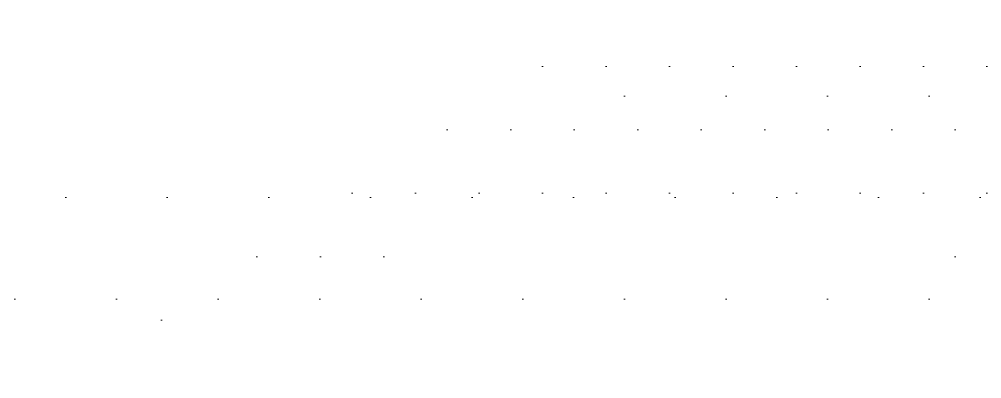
# Model space of a CAD drawing. Extents: x 25752 to 73233, y 27827 to 61602.
# Drawn here: x 61136.7 to 61242.6, y 47866.2 to 47905.8 of the extents above; entities that cross this region are included whole.
import ezdxf

# ---------------------------------------------------------------- set-up
doc = ezdxf.new("R2010")
doc.units = 0
doc.header["$LTSCALE"] = 1000
doc.header["$MEASUREMENT"] = 0
for name, color, linetype, lineweight in [('配景图块－家具立面', 252, 'Continuous', 9), ('铺地', 8, 'Continuous', 5), ('陈设', 31, 'Continuous', 5)]:
    doc.layers.add(name, color=color, linetype=linetype, lineweight=lineweight)

# ---------------------------------------------------------------- blocks, each defined once
blk = doc.blocks.new('keting-01')
at = {"layer": '陈设'}
h = blk.add_hatch(dxfattribs=at)
h.set_pattern_fill('DOTS', color=8, scale=304.8, style=0)
h.set_pattern_definition([(360, (18162.58683531021, 25617.30413790274), (9.525, 19.05), [0, -19.05])])
edge = h.paths.add_edge_path()
edge.add_spline(control_points=[(996.0713303628145, 863.5908750832896), (987.8386285043089, 865.249062579649), (979.6290772076463, 866.8703409121372), (953.8046428019879, 871.8115154706757), (936.2674978222931, 874.9332216072362), (901.3564025760861, 880.3358279757667), (884.0475129705155, 882.5680708720465), (843.5278039620025, 886.746823094727), (820.2507946590194, 888.4518537753029), (749.6108987083426, 892.7779565799283), (701.3337347968481, 894.618957277853), (627.9680007197894, 900.9026336313109), (603.3749709839467, 903.5774288240355), (566.4484742425848, 909.1011380929267), (554.1336054278072, 911.1946513882722), (529.5235732987057, 915.9968669301015), (517.1714435715694, 918.7274998116773), (490.3756448621862, 925.4178034765064), (476.0802774102194, 929.4496035207412), (452.3256658747559, 936.4561370372539), (442.7341582282679, 939.3740820792736), (433.2446362406481, 942.261107346334)], knot_values=[0.007594318894714291, 0.007594318894714291, 0.007594318894714291, 0.007594318894714291, 1.009331685129112, 1.009331685129112, 3.166903830014817, 3.166903830014817, 5.324475974900523, 5.324475974900523, 8.146713981276132, 8.146713981276132, 13.78698518195698, 13.78698518195698, 16.6071207822974, 16.6071207822974, 18.01718858246761, 18.01718858246761, 19.42725638263783, 19.42725638263783, 21.11840045899928, 21.11840045899928, 22.2881602581128, 22.2881602581128, 22.2881602581128, 22.2881602581128], degree=3, periodic=0)
edge.add_ellipse((-77.48649606085382, -800.0763045151252), major_axis=(-1283.858626616139, 1283.858626616139), ratio=0.9999999999999818, start_angle=-61.33743676422674, end_angle=-48.55714826964773)
edge.add_ellipse((147.8141850942047, -800.0763045151252), major_axis=(1283.858626616115, 1283.858626616115), ratio=0.9999999999999885, start_angle=48.5571482696466, end_angle=61.33743676426361)
edge.add_spline(control_points=[(-362.9169472076464, 942.2611073462176), (-372.4064691951498, 939.3740820792154), (-381.9979768417543, 936.4561370371375), (-405.7525883766357, 929.4496035208576), (-420.0479558280203, 925.4178034767974), (-446.8437545358902, 918.7274998123175), (-459.1958842620952, 915.9968669308582), (-483.8059163887519, 911.1946513893781), (-496.1207852023654, 909.1011380941491), (-533.0472819404677, 903.5774288254324), (-557.6403116740985, 900.9026336325915), (-611.6581250126474, 896.2760806423612), (-640.9893235403579, 894.6019140569842), (-669.9649956822395, 893.036922814732)], knot_values=[0.007594318904541566, 0.007594318904541566, 0.007594318904541566, 0.007594318904541566, 1.177354118008585, 1.177354118008585, 2.868498194319651, 2.868498194319651, 4.278565994361959, 4.278565994361959, 5.688633794404266, 5.688633794404266, 8.508769394488882, 8.508769394488882, 11.91787256770212, 11.91787256770212, 11.91787256770212, 11.91787256770212], degree=3, periodic=0)
edge.add_ellipse((-690.3545186583651, 887.7951286538737), major_axis=(-14.8863872921046, 14.8863872921046), ratio=0.9999999999995667, start_angle=225.8035234418923, end_angle=239.417541532368, ccw=False)
edge.add_ellipse((-1021.224653691403, 764.549575428071), major_axis=(-263.7332285244026, 263.7332285244026), ratio=0.9999999999994231, start_angle=234.5429178462428, end_angle=244.3434878472222, ccw=False)
edge.add_ellipse((-545.4026927228551, 1473.910637742491), major_axis=(464.1965283956217, 464.1965283956217), ratio=0.9999999999999988, start_angle=215.5301837112753, end_angle=236.2784491778619)
edge.add_ellipse((-116.4895104428288, 4898.453169354412), major_axis=(2884.587237370078, 2884.587237370078), ratio=1, start_angle=220.7753203818918, end_angle=231.6420249032678)
edge.add_ellipse((703.8265827595023, 1753.867807273753), major_axis=(-687.3524551223126, 687.3524551223126), ratio=0.9999999999999951, start_angle=113.9930274311128, end_angle=139.4777875760855)
edge.add_ellipse((803.3696362192277, 772.3616992990137), major_axis=(18.88655356571336, 18.88655356571336), ratio=0.999999999999889, start_angle=29.349690518414718, end_angle=107.31395154978779, ccw=False)
edge.add_ellipse((582.0949540698202, 537.5616818803828), major_axis=(245.0239564003844, 245.0239564003844), ratio=0.9999999999999977, start_angle=326.06965526290503, end_angle=363.74867896470926, ccw=False)
edge.add_ellipse((782.0569143572357, 287.1395743794274), major_axis=(-245.0406506768896, 245.0406506768896), ratio=0.9999999999729834, start_angle=289.4364312615882, end_angle=291.1525348597326, ccw=False)
edge.add_ellipse((2297.740822082967, 545.9582504187129), major_axis=(-966.7610353427459, 966.7610353427459), ratio=0.9999999999999937, start_angle=35.30528515153998, end_angle=42.74492259143477, ccw=False)
edge.add_ellipse((1141.667108909693, 731.1284608243732), major_axis=(139.1840901862562, 139.1840901862562), ratio=0.9999999999998591, start_angle=92.70420918075928, end_angle=121.7648417998393, ccw=False)
edge = h.paths.add_edge_path()
edge.add_ellipse((1101.918267338537, 809.3025705468026), major_axis=(-54.2011694401335, 54.2011694401335), ratio=0.9999999999999156, start_angle=248.1334738211491, end_angle=277.7178630449272)
edge.add_ellipse((1076.469573644921, 764.9464125772356), major_axis=(-90.17858370672025, 90.17858370672026), ratio=0.9999999999997502, start_angle=-79.30676778778508, end_angle=-64.31921627686972)
edge.add_ellipse((-296.995434705168, 651.4936658183578), major_axis=(1014.580495176632, 1014.580495176632), ratio=0.9999999999999984, start_angle=303.32411686118166, end_angle=324.37804893725087, ccw=False)
edge.add_spline(control_points=[(1108.148602955276, 361.1190873634769), (1110.136375368107, 360.9395735422149), (1118.851643845905, 360.1629144363105), (1127.953862196533, 359.6286005796865), (1136.498063597945, 358.8512076107436)], knot_values=[0, 0, 0, 0, 0.2418033642713523, 1.052830296575082, 1.052830296575082, 1.052830296575082, 1.052830296575082], degree=3, periodic=0)
edge.add_ellipse((1133.497794231167, 324.3855359081645), major_axis=(-24.46307566700356, 24.46307566700356), ratio=0.9999999999999188, start_angle=238.7767705824798, end_angle=310.27284356007203, ccw=False)
edge.add_ellipse((-2508.813566227327, 624.5515211943421), major_axis=(2607.446179105898, 2607.446179105898), ratio=0.999999999999999, start_angle=310.4593117003497, end_angle=318.3404531218047)
edge = h.paths.add_edge_path()
edge.add_ellipse((-1031.590578305419, 809.3025705465116), major_axis=(54.20116944015222, 54.20116944015222), ratio=0.9999999999995934, start_angle=82.28213695507955, end_angle=111.8665261788591)
edge.add_ellipse((2579.141255260445, 624.5515211949823), major_axis=(-2607.446179106048, 2607.446179106049), ratio=0.9999999999999925, start_angle=41.65954687821016, end_angle=49.54410408661445)
edge.add_ellipse((-1063.138307445566, 324.2252916574944), major_axis=(24.46307566700256, 24.46307566700256), ratio=0.9999999999999033, start_angle=49.98346972011012, end_angle=121.3236457343994, ccw=False)
edge.add_spline(control_points=[(-1066.143605310703, 358.690525254875), (-1062.783122170367, 358.996772701852), (-1059.659696693998, 359.2463994749123), (-1056.694063436356, 359.4704228297924)], knot_values=[0, 0, 0, 0, 0.3189857557440551, 0.3189857557440551, 0.3189857557440551, 0.3189857557440551], degree=3, periodic=0)
edge.add_ellipse((2166.821021849522, 749.914078490925), major_axis=(2296.028718604327, 2296.028718604327), ratio=0.9999999999999991, start_angle=132.8754075785099, end_angle=141.9062269296692, ccw=False)
edge = h.paths.add_edge_path()
edge.add_ellipse((-635.3614413564792, 614.8597379613784), major_axis=(201.0565212141125, 201.0565212141125), ratio=0.9999999999999994, start_angle=219.8560000035077, end_angle=290.9319768433341)
edge.add_ellipse((-399.5050116856582, 697.3351374629419), major_axis=(141.3163031800011, 141.3163031800011), ratio=0.9999999999999929, start_angle=231.8281592482279, end_angle=294.8810682384705)
edge.add_ellipse((-58.50481420382857, 130.5610611776938), major_axis=(-368.4761261597796, 368.4761261597795), ratio=0.9999999999999991, start_angle=285.52623263396157, end_angle=332.11357467867344, ccw=False)
edge.add_ellipse((469.8066690799315, 776.027095969941), major_axis=(-235.293706831595, 235.293706831595), ratio=0.9999999999999817, start_angle=80.19826500577827, end_angle=130.5062586859865)
edge.add_ellipse((682.046916129184, 526.5308612888912), major_axis=(178.2628612539982, 178.2628612539982), ratio=0.9999999999999981, start_angle=154.0384846775883, end_angle=216.6923729745889)
edge.add_ellipse((1096.802542923717, 604.6498504911433), major_axis=(-394.2525525941339, 394.252552594134), ratio=0.999999999999949, start_angle=80.98112304628877, end_angle=109.8781780001218)
edge.add_ellipse((81.6952970182756, 14361.16825844161), major_axis=(-10099.29640554323, 10099.29640554323), ratio=0.9999999999995927, start_angle=138.1241672681158, end_angle=138.7143909774701)
edge.add_spline(control_points=[(1006.961830939166, 108.6085719899856), (1007.363344130339, 114.9970480263582), (1007.454428465106, 121.4929060100112), (1007.199459466501, 128.3166593944188)], knot_values=[2.293510373809953, 2.293510373809953, 2.293510373809953, 2.293510373809953, 2.979732802934619, 2.979732802934619, 2.979732802934619, 2.979732802934619], degree=3, periodic=0)
edge.add_spline(control_points=[(1007.199459466501, 128.3166593944188), (1007.056142148329, 132.1522709439159), (1006.394062284846, 142.4749772372306), (1004.522849050001, 156.9979462881456), (992.0258315125247, 153.6702440436347), (988.5933109238977, 157.0695412120549), (987.1594260093989, 159.5937389279716)], knot_values=[2.979732802934619, 2.979732802934619, 2.979732802934619, 2.979732802934619, 3.36545639614831, 3.990521829336836, 4.278466320926378, 4.605763273049225, 4.605763273049225, 4.605763273049225, 4.605763273049225], degree=3, periodic=0)
edge.add_spline(control_points=[(987.1594260093989, 159.5937389279716), (985.7204994963249, 162.1268118276494), (984.6764873770298, 165.380762527755), (983.6324752577348, 168.6347132280353)], knot_values=[4.605763273049225, 4.605763273049225, 4.605763273049225, 4.605763273049225, 4.934211014792284, 4.934211014792284, 4.934211014792284, 4.934211014792284], degree=3, periodic=0)
edge.add_ellipse((2297.740822082967, 545.9582504187129), major_axis=(-966.7610353430241, 966.761035343024), ratio=0.9999999999998376, start_angle=52.795632896919415, end_angle=61.02050574382298, ccw=False)
edge.add_ellipse((697.9145912433742, 481.1212555931415), major_axis=(-193.2577183695978, 193.2577183695977), ratio=0.9999999999999212, start_angle=165.6335501199894, end_angle=198.8130742464472, ccw=False)
edge.add_ellipse((987.5689921147423, 481.2092158006271), major_axis=(197.4361382076936, 197.4361382076936), ratio=0.9999999999998674, start_angle=151.0252170128921, end_angle=192.4102655699839, ccw=False)
edge.add_ellipse((872.4652319916058, 801.2413249782403), major_axis=(300.9884463597922, 300.9884463597923), ratio=0.9999999999999813, start_angle=177.8463850309959, end_angle=203.8962665094932, ccw=False)
edge.add_ellipse((886.4243425853783, 285.6783404281014), major_axis=(-280.5584644205587, 280.5584644205586), ratio=0.9999999999996602, start_angle=2.0533838449994732, end_angle=10.260448050109005, ccw=False)
edge.add_spline(control_points=[(595.9934426442487, 556.0040629839059), (602.4018513633637, 564.1422486366355), (618.4675662182271, 584.5444695093902), (560.9736075192923, 575.6567985196598), (529.1059395032935, 596.5780363008962), (474.9238256493118, 621.3288819395821), (415.2595064755296, 591.6954341397504), (340.9271842219168, 609.1883606316987), (261.9902330305194, 623.6756329140626), (229.1386710400693, 677.9326262066606), (178.6444096356863, 685.7719019984361), (189.3899977983674, 715.6425413673278), (173.7849215685856, 716.9934724339982), (165.6612177520292, 717.6121500710142)], knot_values=[28.72622828787619, 28.72622828787619, 28.72622828787619, 28.72622828787619, 29.65137003608691, 31.04553471454428, 32.97090723718488, 34.80045963000916, 37.53798117998499, 40.13244696109814, 43.73799823656201, 46.29924793153518, 47.53881564063179, 48.20545028199999, 48.98405692497199, 48.98405692497199, 48.98405692497199, 48.98405692550385], degree=3, periodic=0)
edge.add_ellipse((18.62507486331742, -4997.741153196723), major_axis=(-4042.702252732715, 4042.702252732715), ratio=0.9999999999999977, start_angle=-46.47369586912973, end_angle=-42.84626635100496)
edge.add_spline(control_points=[(-196.2340660261689, 715.4644757015049), (-208.8575831012568, 714.1898179298732), (-231.1373375068652, 711.301770086342), (-259.3318401137367, 671.6945340897655), (-321.67682123743, 652.850656854629), (-379.5356295341626, 620.6237012119964), (-444.5238694277359, 630.861494119803), (-465.1179062118754, 597.4442924734321), (-544.0760743449209, 568.0265953844064), (-524.7681710667675, 567.5076862247661)], knot_values=[0, 0, 0, 1.163513729807164e-12, 1.426783815582302, 2.507845637052222, 5.446644405802077, 8.794161911986935, 10.36550993041577, 12.19506232323765, 14.47634677036475, 14.47634677036475, 14.47634677036475, 14.47634677036475], degree=3, periodic=0)
edge.add_ellipse((-756.0246989517473, 924.870957973355), major_axis=(300.9884463598087, 300.9884463598087), ratio=0.9999999999999547, start_angle=233.1899730444863, end_angle=257.9076692015958, ccw=False)
edge.add_ellipse((-939.7393269962631, 638.6571184380446), major_axis=(197.4361382076993, 197.4361382076993), ratio=0.9999999999999556, start_angle=244.6759739839959, end_angle=286.0610225410798, ccw=False)
edge.add_ellipse((-657.4306535270298, 573.8381970869959), major_axis=(-193.2577183704306, 193.2577183704306), ratio=0.9999999999956852, start_angle=85.14470269029368, end_angle=91.45268943398088, ccw=False)
edge.add_ellipse((-2122.789457567385, 542.7427645198768), major_axis=(-894.3411277871842, 894.3411277871842), ratio=0.9999999999998531, start_angle=208.0880272447276, end_angle=218.4118439115923, ccw=False)
edge.add_spline(control_points=[(-912.6986819964368, 174.8128519249731), (-914.3419047960779, 169.8037326467456), (-915.9851275954861, 164.7946133684018), (-919.0608770635445, 162.4413558801753)], knot_values=[4.42752981046754, 4.42752981046754, 4.42752981046754, 4.42752981046754, 4.934211014792284, 4.934211014792284, 4.934211014792284, 4.934211014792284], degree=3, periodic=0)
edge.add_ellipse((-1027.898065884248, 610.1037862319499), major_axis=(325.7661624684434, 325.7661624684433), ratio=0.9999999999999749, start_angle=238.6648212037559, end_angle=277.816367146285)
h = blk.add_hatch(dxfattribs=at)
h.set_pattern_fill('DOTS', color=8, scale=162.56, style=0)
h.set_pattern_definition([(180, (-8841.136018760619, 15227.11971815536), (-5.079999999999999, 10.16), [0, -10.16])])
edge = h.paths.add_edge_path(flags=17)
edge.add_ellipse((526.1884444003808, 765.4264003012795), major_axis=(21.14502328866552, 21.14502328866552), ratio=0.9999999999999566, start_angle=197.4293742980922, end_angle=247.2256321012528)
edge.add_ellipse((570.5647521809151, 668.1873511416197), major_axis=(-54.45877196664926, 54.45877196664926), ratio=0.9999999999999393, start_angle=-19.5751923782937, end_angle=24.16555291353093)
edge.add_ellipse((539.5331029695517, 706.4302561338409), major_axis=(-29.95442116376667, 29.95442116376667), ratio=0.9999999999999539, start_angle=-5.078446253501681, end_angle=59.84114380388081, ccw=False)
edge = h.paths.add_edge_path(flags=17)
edge.add_ellipse((449.0830812416971, 78.68353278853465), major_axis=(437.6135387464208, 437.6135387464208), ratio=0.9999999999980936, start_angle=400.4122738737361, end_angle=401.14692602743605, ccw=False)
edge.add_ellipse((508.9269320162712, 646.7804208960733), major_axis=(35.27276074924985, 35.27276074924985), ratio=0.9999999999998465, start_angle=56.96626177507412, end_angle=128.4606080737423)
edge.add_ellipse((439.9934495278285, 654.1557545667747), major_axis=(13.75234945520988, 13.75234945520988), ratio=0.9999999999999714, start_angle=310.0022228544645, end_angle=447.0101969954212)
edge.add_ellipse((488.5603663093643, 613.654031222919), major_axis=(58.36219010502028, 58.36219010502028), ratio=0.9999999999999993, start_angle=43.53494098790259, end_angle=93.25647343301858, ccw=False)
edge = h.paths.add_edge_path()
edge.add_ellipse((510.8348099614959, 457.2524320887751), major_axis=(-220.0337383788223, 220.0337383788223), ratio=0.9999999999999936, start_angle=258.5394166081302, end_angle=308.1497845990816, ccw=False)
edge.add_spline(control_points=[(770.2007620439399, 629.1797276247526), (776.1838761961553, 621.9604478798574), (783.798315335298, 612.7727966254461), (778.6811846655328, 604.9660082157934), (777.2358351350995, 603.3996357471333)], knot_values=[0, 0, 0, 0, 1.42238482592121, 1.810204922351612, 1.810204922351612, 1.810204922351612, 1.810204922351612], degree=3, periodic=0)
edge.add_ellipse((449.0830812460044, 78.68353280314477), major_axis=(437.6135387382477, 437.6135387382477), ratio=0.9999999999984874, start_angle=12.9785078464626, end_angle=17.57136510295455)
edge.add_ellipse((498.1272773294477, 481.4443236152292), major_axis=(196.4563008926534, 196.4563008926534), ratio=0.9999999999999803, start_angle=346.8345493291795, end_angle=397.9332034731351)
edge.add_ellipse((439.1690685801441, 341.4733588486561), major_axis=(301.2260797398507, 301.2260797398507), ratio=0.9999999999999989, start_angle=32.37103093941994, end_angle=75.25655211311418)
edge.add_ellipse((311.1389331934042, -194.5717136273161), major_axis=(-642.1611214506338, 642.1611214506339), ratio=0.9999999999997193, start_angle=-39.52687022804582, end_angle=-36.92237628317469)
edge.add_spline(control_points=[(183.5302026630379, 704.5711135689635), (183.3799943296472, 707.9524356747861), (185.3438852539985, 718.2042999910191), (195.9735682766186, 720.8323844445986), (203.1495466791093, 722.6065744405496)], knot_values=[0, 0, 0, 0, 0.5819764206049407, 1.791185280154921, 1.791185280154921, 1.791185280154921, 1.791185280154921], degree=3, periodic=0)
edge.add_ellipse((430.0164591801586, 313.6608219696791), major_axis=(330.6850650178474, 330.6850650178474), ratio=0.9999999999999994, start_angle=390.3935585979345, end_angle=434.019778702312, ccw=False)
edge = h.paths.add_edge_path()
edge.add_spline(control_points=[(201.3984909649007, 682.794405464665), (195.0300157669699, 686.3213421217515), (186.1776323117083, 691.2238964600256), (183.6588371344842, 701.6754381265491), (183.5302026630379, 704.5711135689635)], knot_values=[1.791185280154921, 1.791185280154921, 1.791185280154921, 1.791185280154921, 3.069002213139684, 3.567391534373676, 3.567391534373676, 3.567391534373676, 3.567391534373676], degree=3, periodic=0)
edge.add_ellipse((311.1389331936371, -194.5717136273161), major_axis=(-642.1611214508553, 642.1611214508553), ratio=0.9999999999999221, start_angle=320.47312977196174, end_angle=323.0776237168323, ccw=False)
edge.add_ellipse((455.6646593261976, 987.200010498229), major_axis=(-255.5169101381823, 255.5169101381823), ratio=0.9999999999999807, start_angle=95.23358330781208, end_angle=138.9317992611657)
edge.add_ellipse((605.437471382902, 992.6558203263558), major_axis=(273.4511480315442, 273.4511480315442), ratio=0.9999999999999956, start_angle=206.1422413992029, end_angle=244.4432589827649)
edge.add_ellipse((449.0830812460044, 78.68353280314477), major_axis=(437.6135387382097, 437.6135387382101), ratio=0.9999999999972089, start_angle=372.9785078464747, end_angle=377.5713651029771, ccw=False)
edge.add_spline(control_points=[(777.2358351350995, 603.3996357471333), (775.0423830418149, 601.0225201098365), (765.9353378565283, 594.5428437356604), (756.999814824434, 591.7006932555232), (751.0051856106147, 589.7939623080892)], knot_values=[1.810204922351612, 1.810204922351612, 1.810204922351612, 1.810204922351612, 2.398757922429805, 3.598446597238173, 3.598446597238173, 3.598446597238173, 3.598446597238173], degree=3, periodic=0)
edge.add_ellipse((643.7298454919364, 926.4323861009907), major_axis=(-249.8333714412728, 249.8333714412728), ratio=0.9999999999999986, start_angle=107.85150721330089, end_angle=152.6753304847041, ccw=False)
edge.add_ellipse((399.4707235824317, 875.9345243268181), major_axis=(-195.6217202257956, 195.6217202257955), ratio=0.9999999999999896, start_angle=89.27769578140129, end_angle=152.4675057723358, ccw=False)
h = blk.add_hatch(dxfattribs=at)
h.set_pattern_fill('DOTS', color=8, scale=101.6, style=0)
h.set_pattern_definition([(360, (-81668.58407119455, -20525.48517120961), (3.175000000000001, 6.35), [0, -6.35])])
edge = h.paths.add_edge_path()
edge.add_ellipse((1095.128331889282, 585.7068598939804), major_axis=(-263.7332285243747, 263.7332285243747), ratio=0.9999999999998728, start_angle=35.18648228385678, end_angle=43.96553536475812)
edge.add_ellipse((683.003940223658, 473.1603602651157), major_axis=(88.78394883066326, 88.78394883066325), ratio=0.9999999999999937, start_angle=26.80313823718866, end_angle=71.9801915166628)
edge.add_ellipse((886.4243425857858, 285.6783404281014), major_axis=(-280.5584644206113, 280.5584644206112), ratio=0.9999999999999354, start_angle=338.5948503737864, end_angle=356.0153580243669, ccw=False)
for centre, radius, start, end in [((449.0830812459462, 78.68353280314477), 618.8790015617972, 57.97850784645019, 86.49347845320153), ((643.7298454918491, 926.4323861010198), 353.3177422256405, 242.8515072133534, 287.6753304849829)]:
    blk.add_arc(centre, radius, start, end, dxfattribs=at)

msp = doc.modelspace()

# ---------------------------------------------------------------- hatches: boundary and pattern name
at = {"layer": '铺地'}
h = msp.add_hatch(dxfattribs=at)
h.set_pattern_fill('ANSI37', color=256, scale=100, style=0)
h.set_pattern_definition([(135, (164886.4868256188, 15824.32203608335), (112.2532015133644, 112.2532015133644), []), (45.00000000000001, (164886.4868256188, 15824.32203608335), (112.2532015133644, -112.2532015133644), [])])
edge = h.paths.add_edge_path()
edge.add_line((62510.68971271298, 48207.45935760165), (62510.68971271298, 48105.85003041122))
edge.add_line((62510.68971271298, 48105.85003041122), (62541.88742781643, 48078.01523004909))
edge.add_line((62541.88742781643, 48078.01523004909), (62586.75764807736, 48024.83111697026))
edge.add_line((62586.75764807736, 48024.83111697026), (62633.14864113883, 47937.02225050917))
edge.add_line((62633.14864113883, 47937.02225050917), (62649.17093264827, 47882.94860054745))
edge.add_line((62649.17093264827, 47882.94860054745), (62658.36412461728, 47798.33026899207))
edge.add_line((62658.36412461728, 47798.33026899207), (62660.68971271298, 48357.45935760165))
edge.add_line((62660.68971271298, 48357.45935760165), (60495.59745190738, 48357.45935770575))
edge.add_line((60495.59745190738, 48357.45935770575), (60771.82734567486, 48335.25076999432))
edge.add_line((60771.82734567486, 48335.25076999432), (60900.16647840236, 48311.71430683556))
edge.add_line((60900.16647840239, 48311.71430683555), (60945.48139148011, 48301.32976805056))
edge.add_line((60945.48139148008, 48301.32976805056), (61028.56871468789, 48278.53798629393))
edge.add_line((61028.56871468789, 48278.53798629393), (61100.09321041193, 48264.31637513181))
edge.add_line((61100.09321041193, 48264.31637513181), (61203.00449425046, 48252.22292688958))
edge.add_line((61203.00449425046, 48252.22292688958), (61260.84513733958, 48249.65144852729))
edge.add_line((61260.84513733958, 48249.65144852729), (61366.0747084647, 48244.114814777))
edge.add_line((61366.0747084647, 48244.11481477701), (61437.28274806438, 48236.48053827656))
edge.add_line((61437.28274806438, 48236.48053827656), (61519.99946374196, 48223.6066627496))
edge.add_line((61519.99946374196, 48223.6066627496), (61556.62954591587, 48216.50559375201))
edge.add_line((61556.6295459159, 48216.50559375201), (61636.05682933645, 48206.32291053573))
edge.add_line((61636.05682933645, 48206.32291053573), (62510.68971271301, 48206.32291053573))

# ---------------------------------------------------------------- block references
at = {"layer": '配景图块－家具立面', "color": 8, "xscale": 1.100000000034925, "yscale": 1.100000000093132, "zscale": 1.1}
msp.add_blockref('keting-01', (60456.91722293608, 47224.6852144942), dxfattribs=at)

doc.saveas('drawing.dxf')
